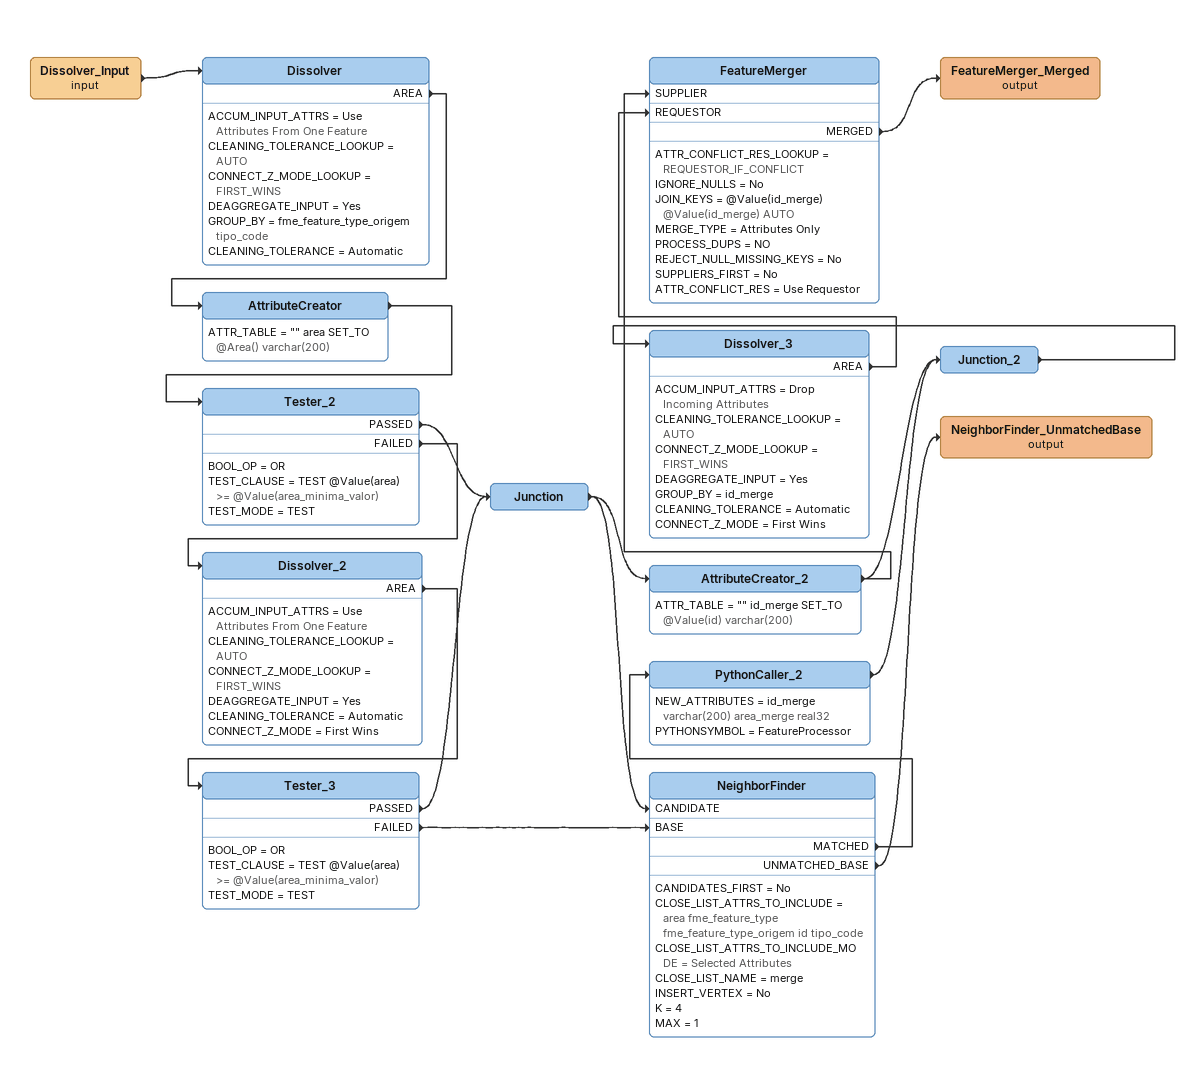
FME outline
Dissolver_Input (input)
    -> Dissolver
Dissolver
    ACCUM_INPUT_ATTRS = Use Attributes From One Feature
    CLEANING_TOLERANCE_LOOKUP = AUTO
    CONNECT_Z_MODE_LOOKUP = FIRST_WINS
    DEAGGREGATE_INPUT = Yes
    GROUP_BY = fme_feature_type_origem tipo_code
    CLEANING_TOLERANCE = Automatic
    AREA -> AttributeCreator
AttributeCreator
    ATTR_TABLE = "" area SET_TO @Area() varchar(200)
    -> Tester_2
Tester_2
    BOOL_OP = OR
    TEST_CLAUSE = TEST @Value(area) >= @Value(area_minima_valor)
    TEST_MODE = TEST
    PASSED -> Junction
    FAILED -> Dissolver_2
Dissolver_2
    ACCUM_INPUT_ATTRS = Use Attributes From One Feature
    CLEANING_TOLERANCE_LOOKUP = AUTO
    CONNECT_Z_MODE_LOOKUP = FIRST_WINS
    DEAGGREGATE_INPUT = Yes
    CLEANING_TOLERANCE = Automatic
    CONNECT_Z_MODE = First Wins
    AREA -> Tester_3
Tester_3
    BOOL_OP = OR
    TEST_CLAUSE = TEST @Value(area) >= @Value(area_minima_valor)
    TEST_MODE = TEST
    PASSED -> Junction
    FAILED -> NeighborFinder [BASE]
Junction
    -> NeighborFinder [CANDIDATE]
    -> AttributeCreator_2
AttributeCreator_2
    ATTR_TABLE = "" id_merge SET_TO @Value(id) varchar(200)
    -> FeatureMerger [SUPPLIER]
    -> Junction_2
NeighborFinder
    CANDIDATES_FIRST = No
    CLOSE_LIST_ATTRS_TO_INCLUDE = area fme_feature_type fme_feature_type_origem id tipo_code
    CLOSE_LIST_ATTRS_TO_INCLUDE_MODE = Selected Attributes
    CLOSE_LIST_NAME = merge
    INSERT_VERTEX = No
    K = 4
    MAX = 1
    MATCHED -> PythonCaller_2
    UNMATCHED_BASE -> NeighborFinder_UnmatchedBase (output)
PythonCaller_2
    NEW_ATTRIBUTES = id_merge varchar(200) area_merge real32
    PYTHONSYMBOL = FeatureProcessor
    -> Junction_2
Junction_2
    -> Dissolver_3
Dissolver_3
    ACCUM_INPUT_ATTRS = Drop Incoming Attributes
    CLEANING_TOLERANCE_LOOKUP = AUTO
    CONNECT_Z_MODE_LOOKUP = FIRST_WINS
    DEAGGREGATE_INPUT = Yes
    GROUP_BY = id_merge
    CLEANING_TOLERANCE = Automatic
    CONNECT_Z_MODE = First Wins
    AREA -> FeatureMerger [REQUESTOR]
FeatureMerger
    ATTR_CONFLICT_RES_LOOKUP = REQUESTOR_IF_CONFLICT
    IGNORE_NULLS = No
    JOIN_KEYS = @Value(id_merge) @Value(id_merge) AUTO
    MERGE_TYPE = Attributes Only
    PROCESS_DUPS = NO
    REJECT_NULL_MISSING_KEYS = No
    SUPPLIERS_FIRST = No
    ATTR_CONFLICT_RES = Use Requestor
    MERGED -> FeatureMerger_Merged (output)
FeatureMerger_Merged (output)
NeighborFinder_UnmatchedBase (output)
